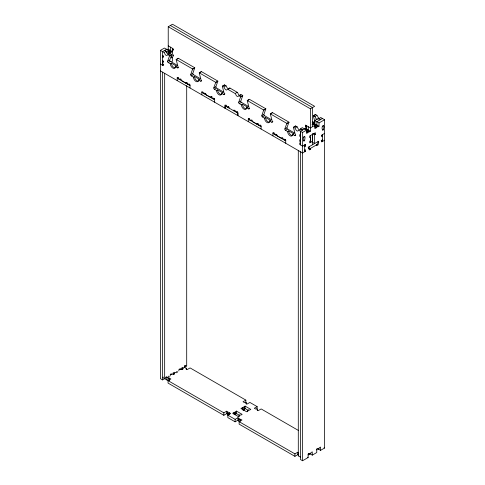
<?xml version="1.0" encoding="UTF-8"?>
<svg xmlns="http://www.w3.org/2000/svg" width="485" height="485" viewBox="0 0 485 485"><rect width="100%" height="100%" fill="white"/><g stroke="black" fill="none" stroke-linecap="round" stroke-linejoin="round"><path stroke-width="0.73" d="M300.421 141.481L300.421 131.223L304.701 128.755L308.963 131.217L308.963 132.041L310.382 131.217L310.382 108.785L314.65 106.324L172.496 24.25L168.228 26.711L168.228 49.143L172.496 51.61L171.072 52.428L171.072 51.61L166.81 49.143M300.421 151.744L300.421 459.519L302.555 460.75L302.555 132.453L298.924 130.356A1.006 0.582 60 0 0 298.257 130.52A2.013 1.158 60 0 1 296.911 130.841A2.013 1.158 60 0 1 295.571 128.974A1.006 0.582 60 0 0 294.904 128.04L293.407 127.173L295.535 125.942L297.038 126.803A1.006 0.582 60 0 1 297.705 127.743A2.013 1.158 60 0 0 299.469 129.78M306.12 129.301L306.12 127.112L305.411 126.706L305.411 125.063L310.382 127.937L314.874 125.342L312.746 124.111M310.382 142.432L310.382 135.594M312.516 144.76L312.516 134.363M312.516 126.706L312.516 107.555L170.362 25.481M312.516 141.202L309.672 142.845L309.672 141.202L310.382 140.796L310.382 137.237L309.672 137.649L309.672 136.006L315.359 132.72L315.359 134.363L314.65 134.775L314.65 143.53L312.031 142.02M169.313 54.047A2.013 1.158 60 0 0 169.514 53.732A1.006 0.582 60 0 1 170.186 53.568L171.684 54.435L169.55 55.666A0.988 0.57 60 0 1 169.538 55.836L167.531 61.486A1.006 0.582 60 0 0 168.228 62.565L170.362 63.796A3.516 2.031 60 0 0 172.854 68.106A3.516 2.031 60 0 0 175.34 66.669L177.474 67.9A1.006 0.582 60 0 0 178.183 67.488L176.152 59.473L178.28 58.242L194.77 67.767L192.642 68.997L190.617 74.817A1.006 0.582 60 0 0 191.32 75.896L193.454 77.127A3.516 2.031 60 0 0 195.94 81.431A3.516 2.031 60 0 0 198.426 79.995L199.493 79.382L194.515 76.509L193.454 77.127M194.77 67.767L192.751 73.587A1.006 0.582 60 0 0 193.454 74.666L200.56 78.764M198.426 79.995L200.56 81.225A1.006 0.582 60 0 0 201.269 80.819L199.238 72.805L201.372 71.574L217.862 81.092L215.728 82.383A1 0.576 60 0 1 215.698 82.541L213.697 87.991A1.006 0.582 60 0 0 214.406 89.222L216.54 90.452A3.516 2.031 60 0 0 219.026 94.763A3.516 2.031 60 0 0 221.518 93.326L223.646 94.557A1.006 0.582 60 0 0 224.361 94.151L222.342 86.324A0.988 0.57 60 0 1 222.324 86.136L224.458 84.905L225.955 85.772A1.006 0.582 60 0 1 226.628 86.706A2.013 1.158 60 0 0 227.968 88.573A2.013 1.158 60 0 0 229.308 88.252A1.006 0.582 60 0 1 229.981 88.094L237.244 92.283A1.006 0.582 60 0 1 237.911 93.217A2.013 1.158 60 0 0 239.25 95.084A2.013 1.158 60 0 0 240.59 94.769A1.006 0.582 60 0 1 241.263 94.605L242.761 95.472L240.627 96.703A0.988 0.57 60 0 1 240.615 96.873L238.608 102.523A1.006 0.582 60 0 0 239.311 103.602L241.439 104.833A3.516 2.031 60 0 0 243.931 109.143A3.516 2.031 60 0 0 246.416 107.706L248.55 108.937A1.006 0.582 60 0 0 249.26 108.525L247.229 100.51L249.363 99.279L265.853 108.804L263.719 110.034L261.7 115.854A1.006 0.582 60 0 0 262.397 116.927L264.531 118.158A3.516 2.031 60 0 0 267.017 122.469A3.516 2.031 60 0 0 269.502 121.032L270.569 120.419L265.598 117.546L264.531 118.158M217.862 81.092L217.856 81.153A1 0.576 60 0 1 217.832 81.31L215.831 86.76L213.964 87.84M269.502 121.032L271.636 122.262A1.006 0.582 60 0 0 272.346 121.856L270.315 113.842L272.449 112.611L288.939 122.129L286.805 123.42A1 0.576 60 0 1 286.774 123.578L284.774 129.028A1.006 0.582 60 0 0 285.483 130.259L287.617 131.49A3.516 2.031 60 0 0 290.103 135.8A3.516 2.031 60 0 0 292.594 134.363L293.661 133.751L288.684 130.877L287.617 131.49M163.597 56.369L163.688 56.03M265.847 108.858L263.828 114.624A1.006 0.582 60 0 0 264.531 115.697L271.636 119.801M192.612 69.216L194.212 68.288M177.474 65.439L170.362 61.334A1.006 0.582 60 0 1 169.665 60.255L171.666 54.605A0.988 0.57 60 0 0 171.684 54.435M248.55 106.47L241.439 102.371A1.006 0.582 60 0 1 240.742 101.292L242.742 95.636A0.988 0.57 60 0 0 242.761 95.472M285.041 128.877L286.908 127.797L288.908 122.347M167.27 379.634L166.798 379.907L166.798 376.627L165.373 377.445L165.373 378.27L162.536 379.907L160.402 378.676L160.402 50.385L164.427 48.057L168.695 50.519L168.695 53.805L170.114 52.98L170.114 52.162L168.513 51.24M166.561 49.288L162.536 51.616L162.536 65.293L163.669 64.638M167.283 49.694L168.228 49.143M164.567 52.174L166.167 51.246A1.006 0.582 60 0 1 166.834 52.18A2.013 1.158 60 0 0 168.992 54.223M166.167 51.246L164.664 50.385L166.816 51.604L168.695 50.519M168.938 51.198L170.362 50.379L170.362 47.093M173.557 49.349L172.496 49.967L173.206 50.379L173.206 48.736L168.228 45.863M170.114 52.162L171.072 51.61M163.597 56.472L162.536 57.084L163.245 57.497L163.245 55.854L162.536 55.442M160.402 50.385L164.033 52.477A1.006 0.582 60 0 1 164.7 53.411A2.013 1.158 60 0 0 166.04 55.284A2.013 1.158 60 0 0 167.38 54.963A1.006 0.582 60 0 1 168.052 54.799L169.653 53.877M169.52 55.884L171.12 54.963M173.648 55.32L171.781 56.393L171.781 58.036L172.496 57.624L172.496 61.183L171.781 61.595M163.597 61.528L162.536 62.147L163.245 62.559L163.245 60.916L162.536 60.504M167.786 61.177L169.653 60.104M168.228 62.565L170.096 61.486M176.716 59.419L178.286 58.303M170.362 63.796L171.429 63.177L176.407 66.051A3.522 2.031 60 0 1 176.394 66.306M175.34 66.669L176.407 66.051M177.734 67.742L178.268 67.439M178.365 77.491L177.225 78.146L190.023 85.536M177.225 80.613L177.225 77.327L178.644 78.152L178.644 78.97L179.826 79.655L180.893 79.043M190.878 74.508L192.739 73.429M191.32 75.896L193.188 74.817M200.335 72.441L201.372 71.574M179.826 79.655L179.826 78.837L181.251 79.655L181.251 80.474L185.985 83.214L187.052 82.596M185.985 83.214L185.985 82.389L187.41 83.214L187.41 84.032L188.592 84.717L189.659 84.099M200.826 81.074L201.627 80.613M215.698 82.541L217.298 81.619M201.863 94.842L201.863 91.556L203.282 92.374L203.282 93.199L204.47 93.884L205.537 93.265M214.406 89.222L216.274 88.149M222.888 86.081L224.488 85.154M216.54 90.452L217.607 89.84L222.579 92.714A3.516 2.031 60 0 1 222.573 92.962M224.361 86.694L225.955 85.772M204.47 93.884L204.47 93.059L205.889 93.884L205.889 94.702L210.629 97.436L211.696 96.824M228.38 89.016L229.981 88.094M221.518 93.326L222.579 92.714M210.629 97.436L210.629 96.618L212.048 97.436L212.048 98.261L213.236 98.94L214.303 98.328M223.912 94.405L224.894 93.841M235.643 93.205L237.244 92.283M222.324 86.136L223.827 87.003A1.006 0.582 60 0 1 224.494 87.937A2.013 1.158 60 0 0 225.834 89.804A2.013 1.158 60 0 0 227.174 89.482A1.006 0.582 60 0 1 227.847 89.325L235.11 93.514A1.006 0.582 60 0 1 235.777 94.448A2.013 1.158 60 0 0 237.123 96.315A2.013 1.158 60 0 0 238.462 96A1.006 0.582 60 0 1 239.129 95.836L240.73 94.914M226.501 106.603L226.501 105.785L225.082 104.96L225.082 108.246L225.082 105.785L226.216 105.124M240.602 96.921L242.197 96M228.756 106.67L227.689 107.288L227.689 106.464L229.108 107.288L229.108 108.106M238.862 102.214L240.73 101.141M239.311 103.602L241.172 102.523M247.793 100.456L248.86 99.843M241.439 104.833L242.506 104.214L247.483 107.088A3.522 2.031 60 0 1 247.471 107.337M234.916 110.228L233.849 110.841L233.849 110.022L235.267 110.841L235.267 111.665M237.517 111.732L236.456 112.35L236.456 111.526L237.874 112.35L237.874 115.63L237.874 113.169L225.082 105.785M246.416 107.706L247.483 107.088M248.817 108.779L249.617 108.319M263.688 110.253L265.289 109.325M249.442 118.528L248.302 119.183L261.1 126.573M248.302 121.65L248.302 118.364L249.72 119.189L249.72 120.007L250.909 120.692L251.97 120.074M261.955 115.545L263.816 114.466M262.397 116.927L264.264 115.854M270.879 113.787L272.449 112.611M250.909 120.692L250.909 119.874L252.327 120.692L252.327 121.511L257.068 124.251L258.129 123.633M257.068 124.251L257.068 123.426L258.487 124.251L258.487 125.069L259.675 125.754L260.736 125.136M271.903 122.111L272.879 121.547M286.774 123.578L288.375 122.656M274.08 132.751L272.946 133.411L285.738 140.796M272.94 135.873L272.94 132.593L274.358 133.411L274.358 134.236L275.547 134.915L276.614 134.303M285.483 130.259L287.35 129.18M314.983 122.275L313.334 115.86A0.988 0.57 60 0 1 313.316 115.679L315.45 114.442L316.947 115.309A1.006 0.582 60 0 1 317.62 116.242A2.013 1.158 60 0 0 319.779 118.285M294.498 126.809L295.032 126.5M313.88 115.618L314.947 115.006M295.438 127.731L297.038 126.803M313.316 115.679L314.813 116.539L316.414 115.618M275.547 134.915L275.547 134.096L276.965 134.915L276.965 135.739L281.706 138.474L282.773 137.861M314.759 120.486L319.021 122.947L319.021 126.233L314.759 123.772L314.759 120.486L318.215 118.492L320.349 119.722M305.411 126.706L306.478 126.088M313.559 122.505A3.516 2.031 60 0 0 313.571 122.25L314.638 121.638A3.516 2.031 60 0 1 314.595 122.135M281.706 138.474L281.706 137.655L283.125 138.474L283.125 139.292L284.313 139.977L285.38 139.365M312.031 124.524L313.334 123.772L317.602 126.233L317.602 127.052L319.021 126.233M322.464 118.498L316.887 121.717L316.887 125.003L315.941 125.548M305.174 129.301L306.12 128.755L310.382 131.217M313.807 124.318L314.759 123.772M294.989 135.442L295.704 135.03M302.555 132.453L306.581 130.132L306.581 133.411L308.005 132.593L308.005 131.768L306.405 130.847M319.021 122.947L324.592 119.734L320.967 117.631A1.006 0.582 60 0 0 320.3 117.794A2.013 1.158 60 0 1 320.1 118.11M308.005 131.768L308.963 131.217M314.698 126.058L316.299 126.985L317.602 126.233M316.299 126.985L316.299 127.804L314.874 128.628L314.874 125.342M303.622 137.31L304.689 136.697M322.464 126.433L323.531 125.815M303.622 140.729L304.689 140.117C306.241 133.417 301.9 137.049 303.622 140.729A0.752 0.436 -60 0 0 304.156 141.038A0.752 0.436 -60 0 0 304.689 140.117M322.464 129.853L323.531 129.234C325.138 122.505 320.694 126.197 322.458 129.859A0.752 0.436 -60 0 0 322.992 130.162A0.752 0.436 -60 0 0 323.525 129.24M304.156 146.24L304.689 146.543L305.398 146.137L305.398 144.494L302.555 146.137L299.712 144.494L299.712 142.851L300.421 143.263M324.598 133.405L321.749 135.054L321.749 136.697L322.458 136.285L321.391 135.673M304.689 150.101L305.398 149.689L305.398 151.332L302.555 152.975L160.402 70.901M322.458 139.844L321.749 140.25L321.749 141.893L324.598 140.244M317.96 143.257L318.669 142.851L318.669 141.208L308.484 147.088L308.484 148.731L309.194 148.319L308.127 147.707M309.194 149.144L317.96 144.081M310.618 148.319L310.618 149.144L309.194 149.962L309.194 146.676M317.96 141.62L317.96 144.9L316.541 145.718L316.541 144.9M163.245 377.039L162.536 377.445L223.827 412.832L226.671 411.195L228.089 412.014L227.38 412.426L227.38 414.887L235.11 419.349L237.953 417.706L239.372 418.525L238.662 418.937L238.662 421.398M174.382 372.25L172.957 373.068L172.957 373.893L171.654 374.644L170.587 374.026M184.567 366.369L185.985 365.544L185.985 366.369L186.701 365.957L186.701 85.645M173.915 374.565L173.915 373.335L175.564 372.383L176.273 372.795L177.698 371.977L176.558 371.316M179.226 369.043L180.293 369.655L181.251 369.103L181.251 368.279L182.669 367.46L182.669 369.431M182.554 369.582L182.554 368.351L184.567 367.187L186.531 368.321L186.531 369.552M173.206 374.565L174.624 373.747L173.915 373.335M168.265 376.105L169.404 376.76L167.98 377.585L167.27 377.172L166.798 377.445L168.762 378.579L169.471 378.173L170.896 378.991L168.052 380.634L168.052 383.095L223.827 415.293L226.671 413.656L227.617 414.202M186.531 368.321L185.822 368.733L187.246 369.552L190.084 367.915L245.859 400.113L245.859 402.574M245.859 400.113L243.015 401.756L244.44 402.574L245.149 402.162L246.325 402.847L246.325 404.078M227.38 412.426L228.556 413.105L229.266 412.693L230.69 413.511L227.847 415.154L227.847 417.615L235.11 421.811L237.953 420.168L238.899 420.713M246.325 402.847L245.616 403.253L247.035 404.078L249.878 402.435L257.141 406.624L257.141 409.091M235.752 414.784L235.752 412.323L234.795 412.874L234.085 412.462L232.661 413.287L238.347 416.566L239.772 415.748L239.056 415.336L239.056 416.566M239.056 415.336L240.02 414.784L240.73 415.196L242.148 414.372L236.462 411.092L235.043 411.911L235.752 412.323M243.088 410.546L244.391 409.795L244.391 407.333L243.088 408.085L242.379 407.679L240.954 408.497L246.641 411.777L248.065 410.959L247.35 410.546L247.35 411.777M247.35 410.546L248.653 409.795L249.363 410.207L250.787 409.388L245.101 406.103L243.682 406.921L244.391 407.333M235.516 414.099L236.462 413.553L239.62 415.378M244.155 409.116L245.101 408.564L248.259 410.389M257.141 406.624L254.298 408.267L255.722 409.091L256.432 408.679L257.608 409.358L257.608 410.589M238.662 418.937L239.839 419.616L240.554 419.21L241.973 420.028L239.129 421.671L239.129 424.132L294.904 456.33L297.748 454.694L298.693 455.239M257.608 409.358L256.898 409.77L258.323 410.589L261.166 408.946L298.566 430.541M239.129 421.671L294.904 453.869L297.748 452.226L298.693 452.778M308.478 453.639L309.545 454.251L310.849 453.499L310.849 452.681L312.267 451.856L312.267 455.142L310.139 453.911M302.555 460.75L308.12 457.537L308.12 454.251L309.545 453.433L309.545 454.251M312.267 455.142L316.76 452.547L316.76 449.268L318.184 448.443L318.184 449.268L319.142 448.71L319.142 447.891L320.561 447.073L320.561 450.353L324.592 448.031L324.592 119.734M168.228 26.711L310.382 108.785M312.328 121.535L313.571 122.25M312.17 122.675L314.638 124.099M314.698 126.882L316.299 127.804M313.759 133.442L315.359 134.363M306.581 130.132L302.319 127.67L300.445 128.749L302.579 129.98M312.516 133.545L314.65 134.775M168.513 52.059L170.114 52.98M306.405 131.671L308.005 132.593M302.555 129.992L301.058 129.125A1.006 0.582 60 0 0 300.385 129.289A2.013 1.158 60 0 1 299.869 129.78M321.173 140.729L322.464 141.481L322.464 134.636M168.052 54.799L169.55 55.666M176.152 59.473L192.642 68.997M199.238 72.805L215.728 82.329M239.129 95.836L240.627 96.703M247.229 100.51L263.719 110.034M270.315 113.842L286.805 123.36M171.429 57.012L172.496 57.624M316.893 144.287L317.96 144.9M300.421 135.054L299.712 134.642L299.712 136.285L300.421 136.697M223.646 92.095L216.54 87.991A1.006 0.582 60 0 1 215.831 86.76M294.722 133.132L287.617 129.028A1.006 0.582 60 0 1 286.908 127.797M292.594 134.363L294.722 135.594A1.006 0.582 60 0 0 295.438 135.182L293.431 127.422A0.988 0.57 60 0 1 293.407 127.173M300.421 140.117L299.712 139.704L299.712 141.347L300.421 141.759M305.041 144.287L305.398 144.494M162.536 63.65L163.245 64.062L163.245 65.705L160.402 64.062M304.216 145.451L305.398 146.137M309.551 148.525L310.618 149.144M304.331 150.714L305.398 151.332M201.869 92.374L214.661 99.758M184.924 365.751L185.985 366.369M324.059 447.722L324.592 448.031M182.554 368.351L183.263 368.758L181.845 369.582L180.705 368.927M317.899 448.813L320.561 450.353M307.593 457.228L308.12 457.537M300.421 457.058L298.293 455.827L298.293 150.514M315.48 114.696L315.468 114.63A0.988 0.57 60 0 1 315.45 114.442M295.565 126.191L295.553 126.13A0.988 0.57 60 0 1 295.535 125.942M316.887 448.783L316.887 450.013M313.334 123.772L313.334 124.59M312.516 134.272L312.516 142.299M308.254 126.706L308.254 129.986L306.829 130.811L306.829 129.986M308.254 453.766L308.254 454.997M306.12 125.476L306.12 128.755M304.689 144.906L304.689 151.744M300.421 131.223L300.421 144.906M298.457 453.457L298.457 455.924M297.748 452.226L297.748 454.694M294.904 453.869L294.904 456.33M285.732 143.263L285.732 139.977L284.313 139.159L284.313 139.977M261.094 129.034L261.094 125.754L259.675 124.93L259.675 125.754M245.101 406.103L245.101 408.564M243.088 408.085L243.088 409.934M242.379 407.679L242.379 409.522M240.554 419.21L240.554 421.053M239.839 419.616L239.839 421.465M237.953 417.706L237.953 420.168M236.462 411.092L236.462 413.553M235.11 419.349L235.11 421.811M234.795 412.874L234.795 414.724M234.085 412.462L234.085 414.311M229.266 412.693L229.266 414.542M228.556 413.105L228.556 415.566M226.671 411.195L226.671 413.656M223.827 412.832L223.827 415.293M214.655 102.226L214.655 98.94L213.236 98.122L213.236 98.94M190.017 87.997L190.017 84.717L188.592 83.893L188.592 84.717M184.567 365.678L184.567 367.678M180.293 369.655L180.293 368.836L178.868 369.655L178.868 370.97M173.206 56.393L173.206 54.756L172.496 54.344L172.496 48.324M171.654 374.644L171.654 373.82L170.235 374.644L170.235 375.954M169.471 378.173L169.471 380.634M168.762 378.579L168.762 380.428M166.816 51.604L166.816 53.114M164.664 73.362L164.664 378.676M162.536 72.132L162.536 379.907M212.23 96.945A0.752 0.436 0 0 1 211.702 96.818M318.166 119.025A1.006 0.582 60 0 1 318.839 118.861M317.245 119.51A2.013 1.158 60 0 1 315.486 117.473A1.006 0.582 60 0 0 314.813 116.539M292.74 135.448A3.516 2.031 60 0 1 290.103 134.29A3.516 2.031 60 0 1 288.684 130.877M293.655 133.745A3.516 2.031 60 0 1 293.649 133.999M288.939 122.19A1 0.576 60 0 1 288.908 122.347M269.442 122.171A3.516 2.031 60 0 1 266.902 120.826A3.516 2.031 60 0 1 265.592 117.546M270.569 120.419A3.516 2.031 60 0 1 270.527 120.917M246.562 108.785A3.522 2.031 60 0 1 243.925 107.628A3.522 2.031 60 0 1 242.506 104.214M224.476 85.093A0.988 0.57 60 0 1 224.458 84.905M221.457 94.466A3.516 2.031 60 0 1 218.911 93.12A3.516 2.031 60 0 1 217.607 89.84M198.571 81.08A3.516 2.031 60 0 1 195.934 79.922A3.516 2.031 60 0 1 194.515 76.509M199.493 79.382A3.516 2.031 60 0 1 199.45 79.879M175.279 67.809A3.522 2.031 60 0 1 172.733 66.457A3.522 2.031 60 0 1 171.429 63.177"/></g></svg>
